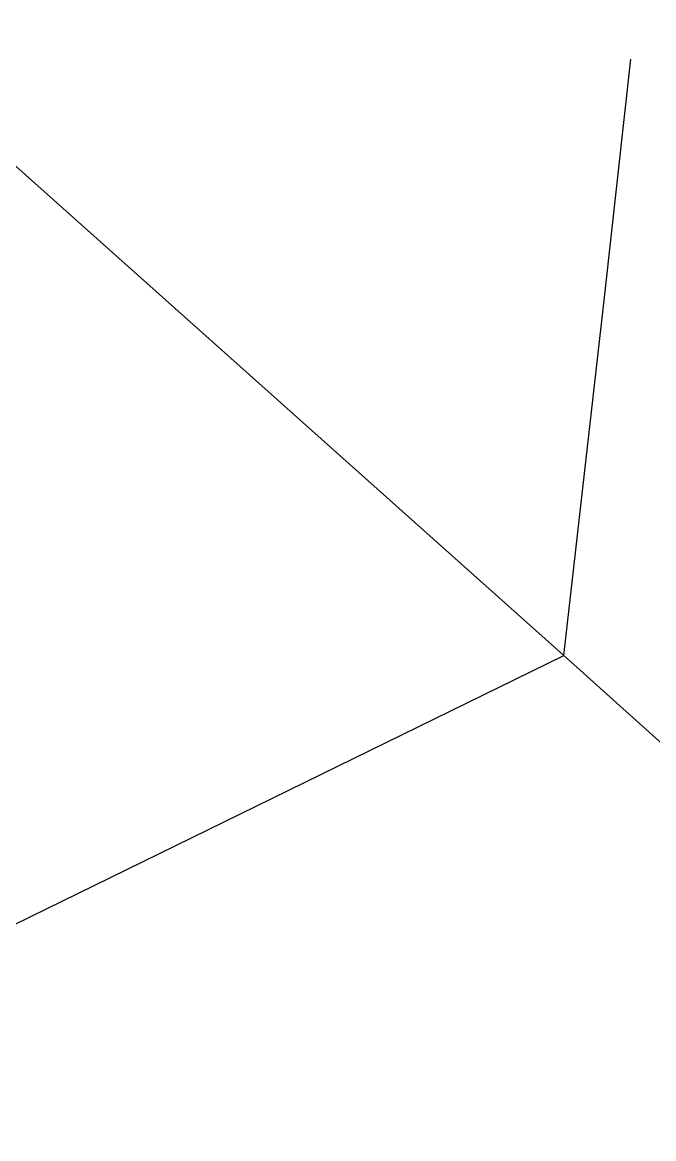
# Model space of a CAD drawing. Extents: x -693 to 354, y -430 to 666.
# Drawn here: x 320.82 to 327.14, y -181.39 to -170.21 of the extents above; entities that cross this region are included whole.
import ezdxf

# ---------------------------------------------------------------- set-up
doc = ezdxf.new("R2010")
doc.units = 0

msp = doc.modelspace()

# ---------------------------------------------------------------- linework, layer by layer
at = {"layer": 'Centerline', "color": 0}
for p, q in [((306.610419, -159.027318, -226.84834), (326.238631, -176.555768, -226.758355)), ((326.651494, -172.936268, -226.740462), (326.90952, -170.580268, -226.4849)), ((326.238631, -176.555768, -226.758355), (326.651494, -172.936268, -226.740462)), ((318.276441, -180.451718, -123.456232), (326.238631, -176.555768, -226.758355)), ((326.238631, -176.555768, -226.758355), (337.484301, -186.652368, -225.32007))]:
    msp.add_line(p, q, dxfattribs=at)

doc.saveas('drawing.dxf')
